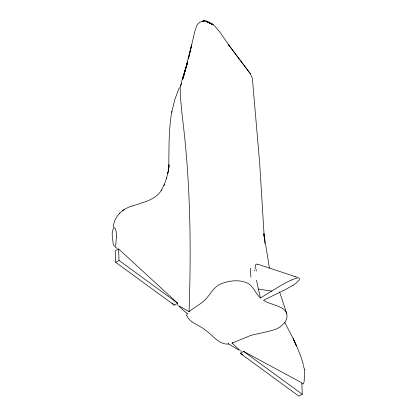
<?xml version="1.0" encoding="UTF-8"?>
<svg xmlns="http://www.w3.org/2000/svg" width="417" height="417" viewBox="0 0 417 417"><rect width="100%" height="100%" fill="white"/><g stroke="black" fill="none" stroke-linecap="round" stroke-linejoin="round"><path stroke-width="0.63" d="M255.225 268.913C255.162 267.62 255.157 262.173 257.435 264.581M168.723 168.515C169.151 149.479 168.416 130.213 171.882 111.402M168.536 171.257L168.744 166.174M168.551 171.403L168.968 164.725L168.468 169.771L168.937 165.935L167.77 173.347L168.009 172.153L166.519 178.356M116.4 236.976L115.806 244.299L115.217 246.207A0.615 0.375 -53.9 0 1 114.91 246.442C112.282 245.139 113.33 240.625 112.387 238.05A24.561 14.939 -53.9 0 1 112.309 235.668C111.459 231.643 114.68 222.589 116.171 231.737A37.394 22.742 -53.9 0 1 116.437 236.955M179.498 306.187A4.926 3.101 -2.2 0 1 179.821 306.323A12.124 7.631 -2.2 0 1 180.217 306.511L189.068 311.713C191.304 246.556 190.486 181.108 182.26 116.353L180.363 96.661L180.207 87.857L181.859 80.549L187.421 62.941M171.705 112.319L174.874 99.256L179.331 87.497M113.236 227.531C113.919 216.402 122.645 208.453 132.856 205.836M228.86 344.103L238.284 349.754A12.26 7.715 -2.2 0 0 238.67 349.946A2.924 1.84 -2.2 0 0 239.249 350.181L239.332 349.899A4.926 3.101 -2.2 0 0 239.17 349.681A12.124 7.631 -2.2 0 0 238.931 349.404L232.06 343.123L232.227 342.383M180.519 85.98L181.557 83.27M166.633 177.96L164.303 184.627L161.462 190.116M187.426 62.951L182.411 79.527L187.697 61.487L183.084 78.495L191.622 45.02L188.369 58.974L194.781 31.619L196.636 25.833C197.799 23.467 200.264 21.59 202.876 21.126M164.465 184.241L164.027 185.257L164.355 184.496M161.322 190.334L161.515 190.037C157.61 197.012 149.109 200.582 142.859 202.615M119.226 213.457L119.549 213.134M189.068 311.713C194.072 307.339 200.311 304.577 205.055 299.87C210.403 294.501 213.707 286.734 221.156 283.774C229.663 280.474 239.968 279.218 248.323 283.555C253.833 287.016 255.652 293.813 260.427 298.019L280.365 285.791A93.971 59.136 -2.2 0 1 289.497 280.954L291.749 279.943M204.007 21.064L205.253 20.923A6.735 4.238 -2.2 0 0 205.482 20.959L212.957 24.582L214.526 25.812L220.087 32.375L229.558 46.125L229.136 45.516M122.515 210.7L123.312 210.163M293.057 285.27L285.259 289.633L263.487 300.261C270.982 305.765 290.727 305.755 286.396 319.479A27.506 17.311 -2.2 0 1 284.446 322.935L280.219 326.938L276.038 329.149L269.471 331.145L250.966 335.336L232.06 343.123M123.724 209.907L124.558 209.407M118.574 248.928L115.191 250.794L115.665 262.303L174.306 305.119L177.684 303.248L118.574 248.928L119.048 260.437L177.684 303.248M115.665 262.303L119.048 260.437M240.281 353.314L243.664 351.448L301.783 382.775L302.262 394.284L298.88 396.15L240.281 353.314L242.876 354.716M132.815 205.847L142.666 202.678M202.516 21.189L204.497 20.866L202.704 21.152M202.61 21.168L204.512 20.86M256.455 280.198L258.41 289.101L271.858 291.108M179.367 306.141L179.07 306.219A3.07 1.934 -2.2 0 0 179.341 306.594M257.638 264.18L295.027 276.544M294.835 276.481L297.092 277.222M205.962 21.053L212.957 24.582L206.05 21.085L212.576 24.363M206.019 21.074L212.18 24.15M240.27 350.744L241.349 351.291M213.144 24.697L206.076 21.095L206.3 21.319A3.638 2.288 -2.2 0 1 206.358 21.569L206.368 21.606A6.104 3.842 -2.2 0 0 206.394 21.752L206.42 21.861M228.328 343.436L228.719 344.015M243.664 351.448L302.262 394.284M115.149 246.916L117.109 248.464M187.197 313.678L179.576 306.865A12.26 7.715 -2.2 0 1 179.331 306.599M171.997 302.997L174.306 305.119M177.251 304.65L178.387 305.739M303.326 365.594L304.431 369.269M250.341 73.736L228.678 44.921L250.341 73.736L252.348 78.307L259.635 162.614L264.196 236.648L263.951 233.833L269.429 268.235M284.634 322.195L293.427 339.12L297.019 346.939L300.902 356.665L303.44 364.708M302.044 383.197L302.513 383.849L303.175 383.974A0.615 0.375 -53.9 0 0 303.482 383.744L304.071 381.831L304.665 374.508A37.394 22.742 -53.9 0 0 304.405 369.29M187.144 313.297L187.316 313.782A8.199 5.16 -2.2 0 0 186.764 315.544M286.787 313.48L279.52 291.806M260.427 298.019L258.41 289.101M186.78 315.544C189.844 323.144 199.66 325.02 205.435 330.233C212.227 334.705 217.273 342.659 225.759 344.015A8.178 5.15 -2.2 0 0 228.579 343.916M263.951 233.833L264.8 243.45M256.293 271.071A61.966 31.927 50.8 0 1 256.21 269.512M254.558 270.935A69.582 38.484 46 0 1 254.537 270.091M250.961 277.133A73.512 37.572 51 0 1 250.831 268.089M293.042 285.259A35.393 22.273 -2.2 0 0 297.071 282.278A22.304 14.037 -2.2 0 0 298.202 281.063C300.532 279.447 299.359 276.607 296.68 278.103A19.578 12.322 -2.2 0 0 294.902 278.686A43.999 27.689 -2.2 0 0 291.754 279.948M296.44 345.964L293.24 338.76L296.44 345.964"/></g></svg>
